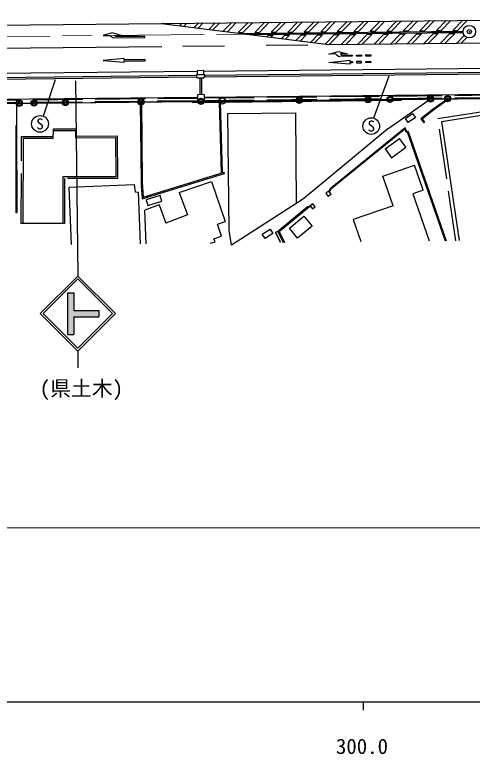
# Model space of a CAD drawing. Units: millimetres, scale not verified. Extents: x 40000 to 680000, y 20000 to 380000.
# Drawn here: x 326264 to 381048, y 198715 to 287250 of the extents above; entities that cross this region are included whole.
import ezdxf
from ezdxf.enums import TextEntityAlignment as Align

# ---------------------------------------------------------------- set-up
doc = ezdxf.new("R2010")
doc.units = ezdxf.units.MM
doc.header["$LTSCALE"] = 1000
doc.header["$PDMODE"] = 32
doc.header["$PDSIZE"] = 500
doc.linetypes.add('CHAIN', pattern=[18.5, 12, -1.5, 3.5, -1.5])
doc.linetypes.add('DASHED', pattern=[7.5, 6, -1.5])
for name, color, linetype, lineweight in [('M-BGD', 7, 'Continuous', 25), ('M-BGD-EXST', 7, 'Continuous', 25), ('M-BMK', 2, 'CHAIN', 13), ('M-BMK-ROW', 30, 'Continuous', 25), ('M-BMK-SRVR', 3, 'Continuous', 25), ('M-STR-HTXT', 7, 'Continuous', 13), ('M-STR-STRC', 7, 'Continuous', 25), ('M-TTL-BAND', 7, 'Continuous', 25)]:
    doc.layers.add(name, color=color, linetype=linetype, lineweight=lineweight)
doc.layers.add('M-OTRS', color=6, linetype='Continuous')
doc.styles.add('ＭＳ ゴシック', font='')
doc.styles.get('ＭＳ ゴシック').set_extended_font_data('MS Gothic')

msp = doc.modelspace()

# ---------------------------------------------------------------- hatches: boundary and pattern name
at = {"layer": 'M-STR-STRC'}
msp.add_hatch(color=256, dxfattribs=at).paths.add_polyline_path([(332573, 253972), (333323, 253972), (333323, 251847), (336323, 251847), (336323, 251097), (333323, 251097), (333323, 248972), (332573, 248972)])

# ---------------------------------------------------------------- linework, layer by layer
at = {"layer": 'M-BGD'}
for p, q in [((311024, 279625), (348022, 280008)), ((311026, 279425), (348024, 279808)), ((349021, 280069), (348021, 280058)), ((348021, 280058), (348024, 279758)), ((348916, 280568), (348116, 280559)), ((348116, 280559), (348121, 280059)), ((348921, 280068), (348916, 280568)), ((349024, 279769), (349021, 280069)), ((349022, 280019), (388019, 280422)), ((349024, 279819), (388022, 280222)), ((348124, 279759), (348024, 279758)), ((348124, 279759), (348125, 279709)), ((348125, 279709), (348925, 279718)), ((349024, 279769), (348924, 279768)), ((348925, 279718), (348924, 279768)), ((86909, 274180), (496856, 278424)), ((320936, 277103), (348149, 277384)), ((348946, 277693), (348146, 277684)), ((348146, 277684), (348154, 276885)), ((348946, 277693), (348954, 276893)), ((348949, 277393), (388147, 277799)), ((370959, 273609), (376053, 277173)), ((372553, 277137), (372554, 277017)), ((378122, 277195), (376378, 275968)), ((378298, 277197), (376438, 275888)), ((378265, 277173), (378248, 277196)), ((326459, 276660), (326481, 273940)), ((341291, 276813), (341441, 276814)), ((341291, 276813), (341386, 267197)), ((341297, 276259), (341447, 276260)), ((341441, 276815), (341536, 267202)), ((347554, 276878), (347555, 276758)), ((347555, 276758), (372554, 277017)), ((348954, 276893), (348154, 276885)), ((350755, 276791), (350981, 268329)), ((351131, 268333), (350905, 276793)), ((377220, 276438), (377163, 276520)), ((377685, 276887), (377743, 276805)), ((351766, 275422), (359904, 275506)), ((351920, 261467), (351766, 275422)), ((360023, 264687), (359904, 275506)), ((373049, 274819), (373910, 275446)), ((373910, 275446), (374255, 274971)), ((376378, 275968), (374905, 274776)), ((376438, 275888), (375043, 274760)), ((376081, 275599), (376018, 275677)), ((376641, 276152), (376698, 276070)), ((377379, 274482), (383195, 275389)), ((341457, 275198), (341307, 275196)), ((373394, 274345), (373049, 274819)), ((374255, 274971), (373394, 274345)), ((374905, 274776), (375252, 274323)), ((375059, 274740), (374979, 274679)), ((375043, 274760), (375332, 274384)), ((375301, 275097), (375364, 275019)), ((377379, 274482), (379492, 260207)), ((326481, 273940), (326381, 273939)), ((326381, 273939), (326403, 263595)), ((326481, 273940), (326503, 263595)), ((341318, 274134), (341468, 274136)), ((370959, 273609), (362018, 266186)), ((373019, 273724), (364042, 266430)), ((373075, 273615), (372986, 273569)), ((373274, 273227), (373019, 273724)), ((375252, 274323), (375332, 274384)), ((326383, 273144), (326483, 273144)), ((330881, 272488), (330890, 273396)), ((330890, 273396), (333569, 273407)), ((333576, 272510), (333569, 273407)), ((341478, 273073), (341328, 273072)), ((372987, 273568), (364120, 266364)), ((372135, 273005), (372198, 272927)), ((372756, 273381), (372693, 273458)), ((372986, 273569), (373185, 273182)), ((373185, 273182), (372987, 273568)), ((373185, 273182), (373274, 273227)), ((373369, 273260), (373274, 273227)), ((373274, 273227), (377804, 260189)), ((373369, 273260), (377909, 260191)), ((326484, 272348), (326384, 272348)), ((327266, 272460), (327240, 262262)), ((327266, 272460), (330881, 272488)), ((333576, 272510), (338340, 272547)), ((338340, 272547), (338361, 267836)), ((341339, 272010), (341489, 272011)), ((370613, 271182), (372332, 272448)), ((371020, 272099), (371083, 272021)), ((371641, 272474), (371578, 272552)), ((373103, 271401), (372332, 272448)), ((373527, 272499), (373622, 272531)), ((373875, 271803), (373781, 271770)), ((326386, 271552), (326486, 271552)), ((341499, 270949), (341349, 270948)), ((369905, 271193), (369968, 271115)), ((370525, 271568), (370462, 271646)), ((370613, 271182), (371384, 270136)), ((371384, 270136), (373103, 271401)), ((374034, 271042), (374128, 271074)), ((326488, 270757), (326388, 270757)), ((368790, 270287), (368853, 270209)), ((369410, 270662), (369347, 270740)), ((374381, 270346), (374287, 270313)), ((326389, 269961), (326489, 269961)), ((326491, 269165), (326391, 269165)), ((341360, 269885), (341510, 269887)), ((367674, 269381), (367737, 269303)), ((368295, 269756), (368232, 269834)), ((370340, 267932), (374119, 269243)), ((375157, 266251), (374119, 269243)), ((374540, 269584), (374634, 269617)), ((326393, 268369), (326493, 268370)), ((341520, 268825), (341370, 268823)), ((341659, 265395), (351329, 268404)), ((351131, 268333), (350981, 268329)), ((351373, 268261), (351329, 268404)), ((366559, 268475), (366622, 268397)), ((367180, 268850), (367117, 268928)), ((374887, 268889), (374793, 268856)), ((326495, 267574), (326395, 267574)), ((332025, 267853), (332011, 262250)), ((338361, 267836), (332025, 267853)), ((341381, 267761), (341531, 267762)), ((341522, 265196), (351373, 268261)), ((348257, 267448), (348302, 267305)), ((349326, 267624), (349281, 267767)), ((350305, 268085), (350349, 267942)), ((350349, 267942), (350350, 267942)), ((365444, 267569), (365507, 267491)), ((366065, 267944), (366001, 268022)), ((371571, 264384), (370340, 267932)), ((375046, 268127), (375141, 268160)), ((375394, 267432), (375299, 267399)), ((326396, 266778), (326496, 266778)), ((332792, 266602), (340559, 266913)), ((333067, 259727), (332792, 266602)), ((340559, 266913), (340662, 266054)), ((341386, 267197), (341522, 265196)), ((341568, 266729), (341419, 266718)), ((341419, 266718), (341483, 265766)), ((341536, 267202), (341659, 265395)), ((345231, 266349), (345186, 266493)), ((345186, 266493), (345186, 266493)), ((345971, 265971), (349831, 267275)), ((346210, 266811), (346254, 266668)), ((347278, 266986), (347234, 267130)), ((349831, 267275), (351453, 262497)), ((364329, 266662), (364392, 266585)), ((364949, 267038), (364886, 267115)), ((375552, 266670), (375647, 266703)), ((326498, 265983), (326398, 265982)), ((340662, 266054), (341029, 266015)), ((341029, 266015), (341277, 259811)), ((341483, 265766), (341633, 265777)), ((343669, 265616), (341984, 265100)), ((343183, 265712), (343138, 265856)), ((343880, 264925), (343669, 265616)), ((344162, 266174), (344207, 266031)), ((345971, 265971), (346966, 263280)), ((362018, 266186), (360738, 265146)), ((363882, 266144), (363508, 265883)), ((363508, 265883), (363765, 265514)), ((363765, 265514), (364139, 265775)), ((364042, 266430), (363882, 266144)), ((364139, 265775), (363882, 266144)), ((363882, 266144), (363969, 266095)), ((364120, 266364), (363969, 266095)), ((375157, 266251), (373918, 265822)), ((373918, 265822), (375878, 260170)), ((375900, 265974), (375805, 265942)), ((326400, 265187), (326500, 265187)), ((341984, 265100), (342196, 264409)), ((342115, 265537), (342159, 265394)), ((342196, 264409), (343880, 264925)), ((360738, 265146), (352214, 259672)), ((376059, 265213), (376153, 265246)), ((326502, 264391), (326402, 264391)), ((343546, 264477), (341849, 263850)), ((342011, 259819), (341849, 263850)), ((343546, 264477), (344347, 262311)), ((361294, 264221), (357786, 261312)), ((357911, 261286), (361347, 264135)), ((361063, 263900), (360999, 263977)), ((361624, 264368), (361294, 264221)), ((361664, 264276), (361347, 264135)), ((361944, 264616), (361624, 264368)), ((361624, 264368), (361900, 264012)), ((361624, 264368), (361664, 264276)), ((361900, 264012), (362220, 264260)), ((362220, 264260), (361944, 264616)), ((371571, 264384), (366810, 262732)), ((376406, 264517), (376312, 264485)), ((326403, 263595), (326503, 263595)), ((346966, 263280), (344347, 262311)), ((359156, 261702), (360901, 263138)), ((359906, 262940), (359842, 263017)), ((360484, 263420), (360420, 263497)), ((360901, 263138), (361886, 261940)), ((376565, 263756), (376659, 263789)), ((376912, 263060), (376818, 263027)), ((332011, 262250), (327240, 262262)), ((350543, 262188), (351453, 262497)), ((351032, 260748), (350543, 262188)), ((359263, 262537), (359327, 262460)), ((366810, 262732), (367728, 260085)), ((377071, 262299), (377166, 262332)), ((352214, 259672), (351920, 261467)), ((355911, 260990), (356853, 261592)), ((356853, 261592), (357188, 261067)), ((357786, 261312), (357500, 261168)), ((358141, 259986), (357536, 261186)), ((357750, 261294), (358408, 259989)), ((357786, 261312), (358453, 259989)), ((357911, 261286), (358564, 259990)), ((358106, 261578), (358170, 261501)), ((358748, 261981), (358685, 262058)), ((360141, 260504), (359156, 261702)), ((361886, 261940), (360141, 260504)), ((377419, 261603), (377324, 261570)), ((350120, 260438), (351032, 260748)), ((350243, 260076), (350120, 260438)), ((356247, 260465), (355911, 260990)), ((357188, 261067), (356247, 260465)), ((358096, 259986), (357500, 261168)), ((358058, 260996), (357968, 260951)), ((358297, 260299), (358386, 260344)), ((377577, 260842), (377672, 260875)), ((349722, 259899), (350243, 260076))]:
    msp.add_line(p, q, dxfattribs=at)
at = {"layer": 'M-BGD', "linetype": 'DASHED'}
for p, q in [((348425, 279712), (348446, 277688)), ((348625, 279715), (348646, 277690)), ((320910, 277003), (348150, 277284)), ((348950, 277293), (388148, 277699)), ((348953, 276993), (388151, 277399)), ((320833, 276702), (348153, 276984)), ((376925, 274816), (387330, 276439)), ((379088, 260203), (376925, 274816)), ((330889, 273596), (333568, 273607)), ((330890, 273396), (330889, 273596)), ((333568, 273607), (333569, 273407)), ((327067, 272658), (330879, 272688)), ((333574, 272710), (338539, 272749)), ((338539, 272749), (338561, 267636)), ((327040, 262263), (327067, 272658)), ((332225, 267652), (332211, 262249)), ((338561, 267636), (332225, 267652)), ((327240, 262262), (327040, 262263)), ((332211, 262249), (332011, 262250))]:
    msp.add_line(p, q, dxfattribs=at)
at = {"layer": 'M-BGD-EXST'}
for p, q in [((371042, 279901), (369239, 274887)), ((331110, 279447), (329665, 275111))]:
    msp.add_line(p, q, dxfattribs=at)
for centre in [(329286, 274186), (368959, 273928)]:
    msp.add_circle(centre, 1000, dxfattribs=at)
at = {"layer": 'M-BMK'}
msp.add_line((281464, 284194), (379959, 285214), dxfattribs=at)
at = {"layer": 'M-BMK-ROW'}
for p, q in [((368553, 277096), (371211, 277124)), ((371211, 277124), (376053, 277173)), ((376053, 277173), (378105, 277194)), ((378105, 277194), (387801, 277295)), ((318841, 276581), (326816, 276664)), ((326816, 276664), (328555, 276682)), ((328555, 276682), (332328, 276721)), ((332328, 276721), (341375, 276814)), ((341375, 276814), (348554, 276889)), ((348554, 276889), (351105, 276915)), ((351105, 276915), (351115, 276916)), ((351115, 276916), (360336, 277010)), ((360336, 277010), (368553, 277096))]:
    msp.add_line(p, q, dxfattribs=at)
for centre in [(341375, 276814), (348554, 276889), (351105, 276915), (351115, 276916), (360336, 277010), (368553, 277096), (371211, 277124), (376053, 277173), (378105, 277194), (326816, 276664), (328555, 276682), (332328, 276721)]:
    msp.add_circle(centre, 375, dxfattribs=at)
for p in [(348554, 276889), (360336, 277010), (368553, 277096), (371211, 277124), (376053, 277173), (378105, 277194), (326816, 276664), (328555, 276682), (332328, 276721), (341375, 276814)]:
    msp.add_point(p, dxfattribs=at)
at = {"layer": 'M-BMK-SRVR'}
msp.add_circle((380709, 285222), 750, dxfattribs=at)
at = {"layer": 'M-OTRS'}
msp.add_point((380709, 285222), dxfattribs=at)
at = {"layer": 'M-STR-HTXT'}
msp.add_line((80687, 225830), (509323, 225830), dxfattribs=at)
at = {"layer": 'M-STR-STRC'}
for p, q in [((313849, 285905), (443762, 287250)), ((343847, 286215), (363875, 283673)), ((344265, 286162), (344322, 286220)), ((344762, 286099), (344887, 286226)), ((346006, 285941), (346299, 286241)), ((346504, 285878), (346864, 286247)), ((347748, 285720), (348276, 286261)), ((348245, 285657), (348841, 286267)), ((349489, 285499), (350254, 286282)), ((349986, 285436), (350818, 286288)), ((351230, 285278), (352231, 286302)), ((351728, 285215), (352796, 286308)), ((353023, 285110), (354208, 286323)), ((353588, 285116), (354773, 286329)), ((355001, 285130), (356185, 286343)), ((355566, 285136), (356750, 286349)), ((356978, 285151), (358163, 286364)), ((357543, 285157), (358728, 286369)), ((358955, 285171), (360140, 286384)), ((359520, 285177), (360705, 286390)), ((360933, 285192), (362117, 286405)), ((361498, 285198), (362682, 286410)), ((362910, 285212), (364095, 286425)), ((363475, 285218), (364660, 286431)), ((364887, 285233), (366072, 286445)), ((365452, 285239), (366637, 286451)), ((366865, 285253), (368049, 286466)), ((367430, 285259), (368614, 286472)), ((368842, 285274), (370027, 286486)), ((369407, 285280), (370592, 286492)), ((370819, 285294), (372004, 286507)), ((371384, 285300), (372569, 286513)), ((372797, 285315), (373981, 286527)), ((373362, 285321), (374546, 286533)), ((374774, 285335), (375959, 286548)), ((375339, 285341), (376524, 286554)), ((376751, 285356), (377936, 286568)), ((377316, 285362), (378501, 286574)), ((378729, 285376), (379913, 286589)), ((379293, 285382), (380478, 286595)), ((353023, 285110), (353588, 285116)), ((353317, 285013), (379962, 285289)), ((354410, 284874), (379964, 285139)), ((355001, 285130), (355566, 285136)), ((356978, 285151), (357543, 285157)), ((358955, 285171), (359520, 285177)), ((360933, 285192), (361498, 285198)), ((362910, 285212), (363475, 285218)), ((364887, 285233), (365452, 285239)), ((366865, 285253), (367430, 285259)), ((368842, 285274), (369407, 285280)), ((370819, 285294), (371384, 285300)), ((372797, 285315), (373362, 285321)), ((374774, 285335), (375339, 285341)), ((376751, 285356), (377316, 285362)), ((378729, 285376), (379293, 285382)), ((337935, 285079), (336838, 284767)), ((336838, 284767), (337638, 284776)), ((339038, 284790), (337935, 285079)), ((338141, 284481), (341841, 284519)), ((338238, 284782), (339038, 284790)), ((341839, 284669), (338390, 284633)), ((341841, 284519), (341839, 284669)), ((356454, 284615), (356632, 284797)), ((356632, 284797), (357197, 284803)), ((356952, 284552), (357197, 284803)), ((358195, 284394), (358610, 284818)), ((358610, 284818), (359175, 284824)), ((358693, 284330), (359175, 284824)), ((359937, 284173), (360587, 284838)), ((360434, 284109), (361152, 284844)), ((360587, 284838), (361152, 284844)), ((361678, 283951), (362564, 284859)), ((362175, 283888), (363129, 284865)), ((362564, 284859), (363129, 284865)), ((363419, 283730), (364542, 284879)), ((363875, 283673), (493787, 285017)), ((363923, 283673), (365107, 284885)), ((364542, 284879), (365107, 284885)), ((365335, 283688), (366519, 284900)), ((365900, 283694), (367084, 284906)), ((366519, 284900), (367084, 284906)), ((367312, 283708), (368496, 284920)), ((367877, 283714), (369061, 284926)), ((368496, 284920), (369061, 284926)), ((369290, 283729), (370474, 284941)), ((369854, 283734), (371039, 284947)), ((370474, 284941), (371039, 284947)), ((371267, 283749), (372451, 284961)), ((371832, 283755), (373016, 284967)), ((372451, 284961), (373016, 284967)), ((373244, 283770), (374428, 284982)), ((373809, 283775), (374993, 284987)), ((374428, 284982), (374993, 284987)), ((375221, 283790), (376406, 285002)), ((375786, 283796), (376971, 285008)), ((376406, 285002), (376971, 285008)), ((377199, 283811), (378383, 285023)), ((377764, 283816), (378948, 285028)), ((378383, 285023), (378948, 285028)), ((379176, 283831), (380103, 284780)), ((379741, 283837), (380419, 284530)), ((314327, 283160), (343876, 283466)), ((346375, 283491), (351375, 283543)), ((356375, 283595), (361375, 283647)), ((363886, 282548), (364983, 282859)), ((364686, 282556), (363886, 282548)), ((364983, 282859), (366086, 282570)), ((366086, 282570), (365286, 282562)), ((365438, 282414), (366688, 282427)), ((366688, 282427), (366689, 282277)), ((367188, 282432), (367787, 282438)), ((367189, 282282), (367188, 282432)), ((367787, 282438), (367789, 282288)), ((368287, 282443), (368887, 282449)), ((368289, 282293), (368287, 282443)), ((368887, 282449), (368889, 282299)), ((339367, 282019), (336869, 281768)), ((336869, 281768), (339371, 281569)), ((339368, 281869), (339367, 282019)), ((341868, 281895), (339368, 281869)), ((339370, 281719), (341870, 281745)), ((339371, 281569), (339370, 281719)), ((341870, 281745), (341868, 281895)), ((363896, 281548), (366394, 281799)), ((366399, 281349), (363896, 281548)), ((366689, 282277), (365189, 282261)), ((366394, 281799), (366396, 281649)), ((366396, 281649), (366696, 281652)), ((366696, 281652), (366697, 281502)), ((367789, 282288), (367189, 282282)), ((367796, 281663), (367196, 281657)), ((367196, 281657), (367197, 281507)), ((367797, 281513), (367796, 281663)), ((368889, 282299), (368289, 282293)), ((368295, 281668), (368895, 281674)), ((368297, 281518), (368295, 281668)), ((368895, 281674), (368897, 281524)), ((348916, 280518), (388114, 280923)), ((366697, 281502), (366397, 281499)), ((366397, 281499), (366399, 281349)), ((367197, 281507), (367797, 281513)), ((368897, 281524), (368297, 281518)), ((310919, 280124), (348117, 280509)), ((333547, 279337), (333824, 255973)), ((329324, 251473), (333824, 255973)), ((338324, 251473), (333824, 255973)), ((329677, 251473), (333824, 255619)), ((337970, 251473), (333824, 255619)), ((332573, 253972), (332573, 248972)), ((332573, 253972), (333323, 253972)), ((333323, 253972), (333323, 251847)), ((329324, 251473), (333824, 246972)), ((329677, 251473), (333824, 247326)), ((333323, 251847), (336323, 251847)), ((333824, 247326), (337970, 251473)), ((333824, 246973), (338324, 251473)), ((336323, 251847), (336323, 251097)), ((333323, 251097), (336323, 251097)), ((333323, 251097), (333323, 248972)), ((332573, 248972), (333323, 248972)), ((333824, 246972), (333824, 244972))]:
    msp.add_line(p, q, dxfattribs=at)
for centre, radius, start, end in [((338373, 285454), 1000, 222.67885, 256.58011), ((338656, 285057), 500, 213.34591, 237.84056), ((365421, 283234), 1000, 222.67869, 256.57995), ((365704, 282837), 500, 213.34576, 237.8404)]:
    msp.add_arc(centre, radius, start, end, dxfattribs=at)
at = {"layer": 'M-TTL-BAND'}
for p, q in [((40000, 205000), (579000, 205000)), ((368000, 205000), (368000, 204000))]:
    msp.add_line(p, q, dxfattribs=at)

# ---------------------------------------------------------------- texts
at = {"layer": 'M-BGD-EXST', "style": 'ＭＳ ゴシック'}
for p in [(329286, 274186), (368959, 273928)]:
    msp.add_text('S', height=1320, dxfattribs=at).set_placement(p, align=Align.MIDDLE_CENTER)
at = {"layer": 'M-STR-STRC', "style": 'ＭＳ ゴシック'}
msp.add_text('(県土木)', height=1833, dxfattribs=at).set_placement((334241, 242518), align=Align.MIDDLE_CENTER)
at = {"layer": 'M-TTL-BAND', "style": 'ＭＳ ゴシック'}
msp.add_text('300.0', height=1833, dxfattribs=at).set_placement((367844, 198195), align=Align.BOTTOM_CENTER)

doc.saveas('drawing.dxf')
